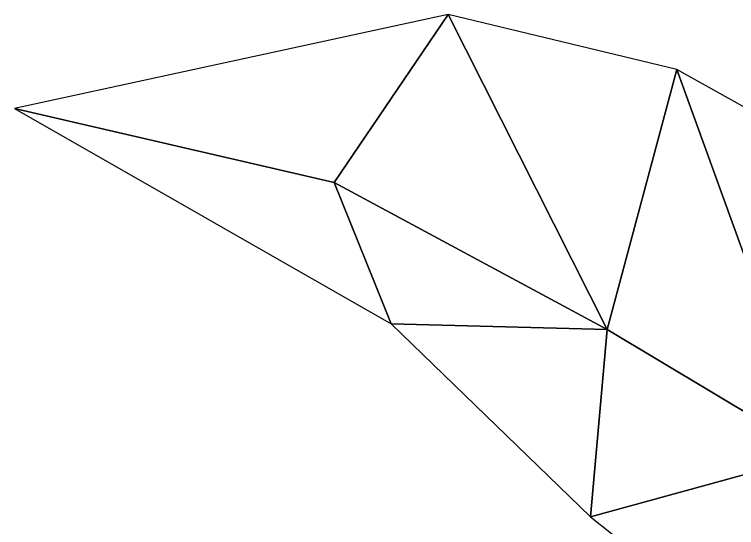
# Model space of a CAD drawing. Extents: x -6.8 to 6.8, y -29 to 29.
# Drawn here: x -4.945 to -2.118, y 11.8 to 13.807 of the extents above; entities that cross this region are included whole.
import ezdxf

# ---------------------------------------------------------------- set-up
doc = ezdxf.new("R2010")
doc.units = 0

msp = doc.modelspace()

# ---------------------------------------------------------------- linework, layer by layer
at = {"layer": 'leaves2', "color": 3}
for points in [[(-3.24743, 13.80731, 0.33258), (-4.94494, 13.43981, 0.07006), (-3.69372, 13.14984, -0.00994)], [(-2.62493, 12.57482, 0.46258), (-3.24743, 13.80731, 0.33258), (-3.69372, 13.14984, -0.00994)], [(-2.35247, 13.59234, 0.98504), (-3.24743, 13.80731, 0.33258), (-2.62493, 12.57482, 0.46258)], [(-1.80493, 12.08483, 0.89257), (-2.35247, 13.59234, 0.98504), (-2.62493, 12.57482, 0.46258)], [(-1.56994, 13.15484, 1.54754), (-2.35247, 13.59234, 0.98504), (-1.80493, 12.08483, 0.89257)], [(-4.94494, 13.43981, 0.07006), (-3.46997, 12.59729, -0.60241), (-3.69372, 13.14984, -0.00994)], [(-3.69372, 13.14984, -0.00994), (-3.46997, 12.59729, -0.60241), (-2.62493, 12.57482, 0.46258)], [(-2.62493, 12.57482, 0.46258), (-3.46997, 12.59729, -0.60241), (-2.68994, 11.84234, -0.34741)], [(-2.68994, 11.84234, -0.34741), (-1.80493, 12.08483, 0.89257), (-2.62493, 12.57482, 0.46258)], [(-1.80493, 12.08483, 0.89257), (-2.68994, 11.84234, -0.34741), (-1.94995, 11.25482, 0.16003)]]:
    msp.add_3dface(points, dxfattribs=at)

doc.saveas('drawing.dxf')
